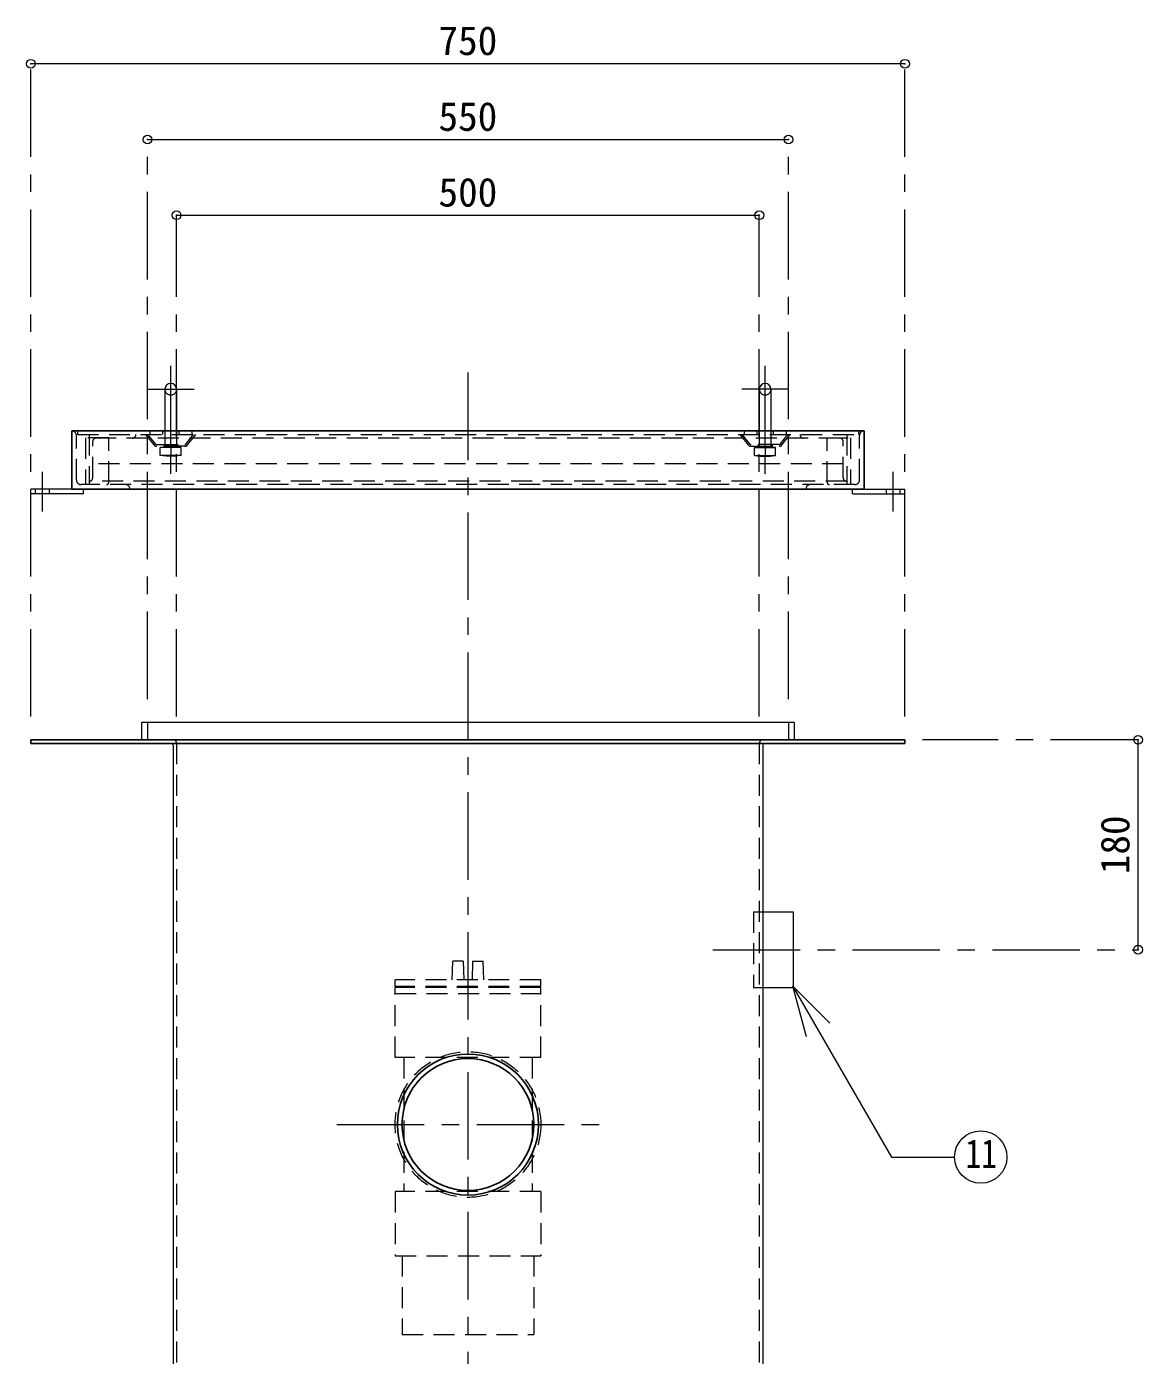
# Model space of a CAD drawing. Units: millimetres at full size, sheet at 1:15; some dimension numbers follow another scale. Extents: x -3184 to 2891, y -2037 to 2178.
# Drawn here: x 325 to 1282, y -1370 to -230 of the extents above; entities that cross this region are included whole.
import ezdxf
from ezdxf.enums import TextEntityAlignment as Align

# ---------------------------------------------------------------- set-up
doc = ezdxf.new("R2010")
doc.units = ezdxf.units.MM
doc.header["$LTSCALE"] = 15
doc.header["$PDMODE"] = 32
doc.header["$PDSIZE"] = 7.5
doc.linetypes.add('CHAIN1', pattern=[8, 5, -1, 1, -1])
doc.linetypes.add('DASHED1', pattern=[1.8, 1.2, -0.6])
doc.layers.add('0-0', color=4, linetype='Continuous', lineweight=9)
doc.styles.add('ＭＳ ゴシック', font='')
doc.styles.get('ＭＳ ゴシック').set_extended_font_data('MS Gothic')

msp = doc.modelspace()

# ---------------------------------------------------------------- linework, layer by layer
at = {"layer": '0-0', "linetype": 'CHAIN1'}
for p, q in [((328.3, -822.13), (328.3, -262.13)), ((1078.3, -822.13), (1078.3, -262.13)), ((428.3, -807.13), (428.3, -327.13)), ((978.3, -807.13), (978.3, -327.13)), ((453.3, -822.13), (453.3, -392.13)), ((953.3, -822.13), (953.3, -392.13)), ((448.3, -591.33), (448.3, -521.33)), ((958.3, -591.33), (958.3, -521.33)), ((703.3, -527.13), (703.3, -1630.13)), ((428.3, -541.33), (468.3, -541.33)), ((978.3, -541.33), (938.3, -541.33)), ((338.3, -646.13), (338.3, -612.13)), ((1068.3, -646.13), (1068.3, -612.13)), ((1278.3, -842.13), (1093.3, -842.13)), ((913.3, -1022.13), (1278.3, -1022.13)), ((590.8, -1172.13), (815.8, -1172.13))]:
    msp.add_line(p, q, dxfattribs=at)
at = {"layer": '0-0'}
for p, q in [((1078.3, -262.13), (328.3, -262.13)), ((428.3, -327.13), (978.3, -327.13)), ((453.3, -392.13), (953.3, -392.13)), ((443.3, -541.33), (443.3, -577.13)), ((453.3, -541.33), (453.3, -577.13)), ((953.3, -541.33), (953.3, -577.13)), ((963.3, -541.33), (963.3, -577.13)), ((363.3, -627.13), (328.3, -627.13)), ((328.3, -631.13), (328.3, -627.13)), ((373.3, -631.13), (328.3, -631.13)), ((373.3, -631.13), (373.3, -627.13)), ((1033.3, -631.13), (1033.3, -627.13)), ((1033.3, -631.13), (1078.3, -631.13)), ((1043.3, -627.13), (1078.3, -627.13)), ((1078.3, -631.13), (1078.3, -627.13)), ((1278.3, -1022.13), (1278.3, -842.13)), ((956.3, -1054.63), (982.3, -1054.63))]:
    msp.add_line(p, q, dxfattribs=at)
at = {"layer": '0-0', "color": 5, "lineweight": 25}
for p, q in [((363.3, -627.13), (363.3, -577.13)), ((1043.3, -577.13), (363.3, -577.13)), ((1043.3, -627.13), (1043.3, -577.13)), ((363.3, -627.13), (1043.3, -627.13)), ((328.3, -842.13), (328.3, -845.13)), ((1078.3, -842.13), (328.3, -842.13)), ((1078.3, -842.13), (1078.3, -845.13)), ((328.3, -845.13), (1078.3, -845.13))]:
    msp.add_line(p, q, dxfattribs=at)
at = {"layer": '0-0', "linetype": 'DASHED1'}
for p, q in [((367.3, -619.13), (367.3, -581.13)), ((378.3, -580.33), (378.3, -623.13)), ((433.9, -589.2), (426.8, -580.33)), ((435.07, -588.27), (428.72, -580.33)), ((430.3, -577.13), (430.3, -580.33)), ((441.3, -577.13), (441.3, -580.33)), ((443.3, -577.13), (443.3, -590.93)), ((453.3, -577.13), (453.3, -590.93)), ((455.3, -577.13), (455.3, -580.33)), ((461.53, -588.27), (467.88, -580.33)), ((462.7, -589.2), (469.8, -580.33)), ((466.3, -577.13), (466.3, -580.33)), ((943.9, -589.2), (936.8, -580.33)), ((945.07, -588.27), (938.72, -580.33)), ((940.3, -577.13), (940.3, -580.33)), ((951.3, -577.13), (951.3, -580.33)), ((953.3, -577.13), (953.3, -590.93)), ((963.3, -577.13), (963.3, -590.93)), ((965.3, -577.13), (965.3, -580.33)), ((971.53, -588.27), (977.88, -580.33)), ((972.7, -589.2), (979.8, -580.33)), ((976.3, -577.13), (976.3, -580.33)), ((1028.3, -580.33), (1028.3, -623.13)), ((1038.3, -577.13), (1038.3, -580.33)), ((1039.3, -619.13), (1039.3, -581.13)), ((381.3, -617.33), (381.3, -586.33)), ((1022.3, -583.33), (384.3, -583.33)), ((395.1, -621.13), (395.1, -583.13)), ((436.24, -588.83), (460.36, -588.83)), ((460.36, -590.33), (436.24, -590.33)), ((439.3, -591.33), (444.3, -590.83)), ((439.3, -598.33), (439.3, -591.33)), ((457.3, -591.33), (439.3, -591.33)), ((442.3, -588.83), (442.3, -590.33)), ((444.3, -590.83), (448.3, -591.33)), ((452.3, -590.83), (444.3, -590.83)), ((448.3, -591.33), (452.3, -590.83)), ((448.3, -591.33), (448.3, -598.33)), ((452.3, -590.83), (457.3, -591.33)), ((454.3, -588.83), (454.3, -590.33)), ((457.3, -598.33), (457.3, -591.33)), ((970.36, -588.83), (946.24, -588.83)), ((946.24, -590.33), (970.36, -590.33)), ((954.3, -590.83), (949.3, -591.33)), ((949.3, -591.33), (967.3, -591.33)), ((949.3, -598.33), (949.3, -591.33)), ((952.3, -588.83), (952.3, -590.33)), ((954.3, -590.83), (962.3, -590.83)), ((958.3, -591.33), (954.3, -590.83)), ((962.3, -590.83), (958.3, -591.33)), ((958.3, -591.33), (958.3, -598.33)), ((967.3, -591.33), (962.3, -590.83)), ((964.3, -588.83), (964.3, -590.33)), ((967.3, -598.33), (967.3, -591.33)), ((1011.5, -621.13), (1011.5, -583.13)), ((1025.3, -617.33), (1025.3, -586.33)), ((444.3, -598.83), (439.3, -598.33)), ((457.3, -598.33), (439.3, -598.33)), ((448.3, -598.33), (444.3, -598.83)), ((452.3, -598.83), (444.3, -598.83)), ((448.3, -613.83), (448.3, -598.33)), ((452.3, -598.83), (448.3, -598.33)), ((457.3, -598.33), (452.3, -598.83)), ((949.3, -598.33), (954.3, -598.83)), ((949.3, -598.33), (967.3, -598.33)), ((954.3, -598.83), (958.3, -598.33)), ((954.3, -598.83), (962.3, -598.83)), ((958.3, -613.83), (958.3, -598.33)), ((958.3, -598.33), (962.3, -598.83)), ((962.3, -598.83), (967.3, -598.33)), ((1025.3, -605.33), (381.3, -605.33)), ((1035.3, -623.13), (371.3, -623.13)), ((1028.3, -620.33), (378.3, -620.33)), ((332.3, -631.13), (332.3, -627.13)), ((344.3, -631.13), (344.3, -627.13)), ((1062.3, -631.13), (1062.3, -627.13)), ((1074.3, -631.13), (1074.3, -627.13)), ((428.3, -827.13), (428.3, -842.13)), ((978.3, -827.13), (978.3, -842.13)), ((453.3, -845.13), (453.3, -1592.13)), ((953.3, -845.13), (953.3, -1592.13)), ((948.3, -989.63), (948.3, -1054.63)), ((948.3, -989.63), (956.3, -989.63)), ((689.8, -1048.13), (690.3, -1032.13)), ((699.3, -1032.13), (690.3, -1032.13)), ((699.3, -1032.13), (699.8, -1048.13)), ((707.3, -1032.13), (706.8, -1048.13)), ((707.3, -1032.13), (716.3, -1032.13)), ((716.8, -1048.13), (716.3, -1032.13)), ((765.8, -1048.13), (640.8, -1048.13)), ((765.8, -1053.63), (765.8, -1048.13)), ((640.8, -1114.63), (640.8, -1054.63)), ((765.8, -1054.63), (640.8, -1054.63)), ((640.8, -1059.63), (765.8, -1059.63)), ((765.8, -1114.63), (765.8, -1054.63)), ((948.3, -1054.63), (956.3, -1054.63)), ((765.8, -1114.63), (640.8, -1114.63)), ((648.3, -1114.63), (648.3, -1229.63)), ((758.3, -1114.63), (758.3, -1229.63)), ((765.8, -1229.63), (765.8, -1284.63)), ((640.8, -1284.63), (765.8, -1284.63)), ((646.8, -1284.63), (646.8, -1352.13)), ((759.8, -1284.63), (759.8, -1352.13)), ((646.8, -1352.13), (759.8, -1352.13))]:
    msp.add_line(p, q, dxfattribs=at)
at = {"layer": '0-0', "color": 7, "lineweight": 18}
for p, q in [((983.3, -827.13), (983.3, -842.13)), ((450.3, -846.63), (450.3, -1595.13)), ((956.3, -846.63), (956.3, -1595.13)), ((981.87, -1053.24), (1013.69, -1085.06)), ((981.87, -1053.24), (993.51, -1096.71))]:
    msp.add_line(p, q, dxfattribs=at)
at = {"layer": '0-0', "linetype": 'DASHED1'}
for points in [[(368.3, -577.13), (368.3, -580.33), (1038.3, -580.33)], [(395.1, -583.13), (375.1, -583.13), (375.1, -623.13)], [(1011.5, -583.13), (1031.5, -583.13), (1031.5, -623.13)], [(765.8, -1053.63), (640.8, -1053.63), (640.8, -1048.13)], [(765.8, -1229.63), (640.8, -1229.63), (640.8, -1284.63)]]:
    msp.add_lwpolyline(points, dxfattribs=at)
at = {"layer": '0-0', "color": 7, "lineweight": 18}
for points in [[(983.3, -827.13), (423.3, -827.13), (423.3, -842.13)], [(981.87, -1053.24), (1066.63, -1200.05), (1120.83, -1200.05)]]:
    msp.add_lwpolyline(points, dxfattribs=at)
at = {"layer": '0-0'}
msp.add_lwpolyline([(956.3, -989.63), (982.3, -989.63), (982.3, -1054.63)], dxfattribs=at)
at = {"layer": '0-0', "linetype": 'DASHED1'}
msp.add_circle((703.3, -1172.13), 62.5, dxfattribs=at)
at = {"layer": '0-0', "color": 5, "lineweight": 25}
for radius in [60.5, 56.6]:
    msp.add_circle((703.3, -1172.13), radius, dxfattribs=at)
at = {"layer": '0-0', "color": 7, "lineweight": 18}
msp.add_circle((1143.33, -1200.05), 22.5, dxfattribs=at)
at = {"layer": '0-0'}
for centre in [(448.3, -541.33), (958.3, -541.33)]:
    msp.add_arc(centre, 5, 0, 180, dxfattribs=at)
at = {"layer": '0-0', "linetype": 'DASHED1'}
for centre, radius, start, end in [((448.3, -541.33), 5, 180, 0), ((958.3, -541.33), 5, 180, 0), ((363.3, -581.13), 4, 0, 90), ((415.3, -580.33), 3, 270, 0), ((991.3, -580.33), 3, 180, 270), ((1043.3, -581.13), 4, 90, 180), ((384.3, -586.33), 3, 90, 180), ((436.24, -587.33), 3, 218.65981, 270), ((436.24, -587.33), 1.5, 218.65981, 270), ((460.36, -587.33), 1.5, 270, 321.34019), ((460.36, -587.33), 3, 270, 321.34019), ((946.24, -587.33), 3, 218.65981, 270), ((946.24, -587.33), 1.5, 218.65981, 270), ((970.36, -587.33), 1.5, 270, 321.34019), ((970.36, -587.33), 3, 270, 321.34019), ((1022.3, -586.33), 3, 0, 90), ((371.3, -619.13), 4, 180, 270), ((378.3, -617.33), 3, 270, 0), ((393.1, -621.13), 2, 270, 0), ((409.3, -627.13), 4, 0, 90), ((997.3, -627.13), 4, 90, 180), ((1013.5, -621.13), 2, 180, 270), ((1028.3, -617.33), 3, 180, 270), ((1035.3, -619.13), 4, 270, 0), ((450.3, -845.13), 3, 0, 90), ((956.3, -845.13), 3, 90, 180)]:
    msp.add_arc(centre, radius, start, end, dxfattribs=at)
at = {"layer": '0-0', "color": 7, "lineweight": 18}
for centre, start, end in [((448.8, -846.63), 0, 90), ((957.8, -846.63), 90, 180)]:
    msp.add_arc(centre, 1.5, start, end, dxfattribs=at)
at = {"layer": '0-0', "color": 1}
for p in [(328.3, -262.13), (1078.3, -262.13), (428.3, -327.13), (978.3, -327.13), (453.3, -392.13), (953.3, -392.13), (1278.3, -842.13), (1278.3, -1022.13)]:
    msp.add_point(p, dxfattribs=at)

# ---------------------------------------------------------------- texts
at = {"layer": '0-0', "color": 7, "style": 'ＭＳ ゴシック'}
for s, p in [('750', (677.99, -262.13)), ('550', (677.99, -327.13)), ('500', (677.99, -392.13))]:
    msp.add_text(s, height=24.74, dxfattribs=at).set_placement(p, align=Align.BOTTOM_LEFT)
msp.add_text('180', height=24.74, rotation=90, dxfattribs=at).set_placement((1278.3, -957.44), align=Align.BOTTOM_LEFT)
at = {"layer": '0-0', "color": 7, "style": 'ＭＳ ゴシック', "width": 0.8}
msp.add_text('11', height=24.74, dxfattribs=at).set_placement((1130.2, -1216.92), align=Align.BOTTOM_LEFT)

doc.saveas('drawing.dxf')
